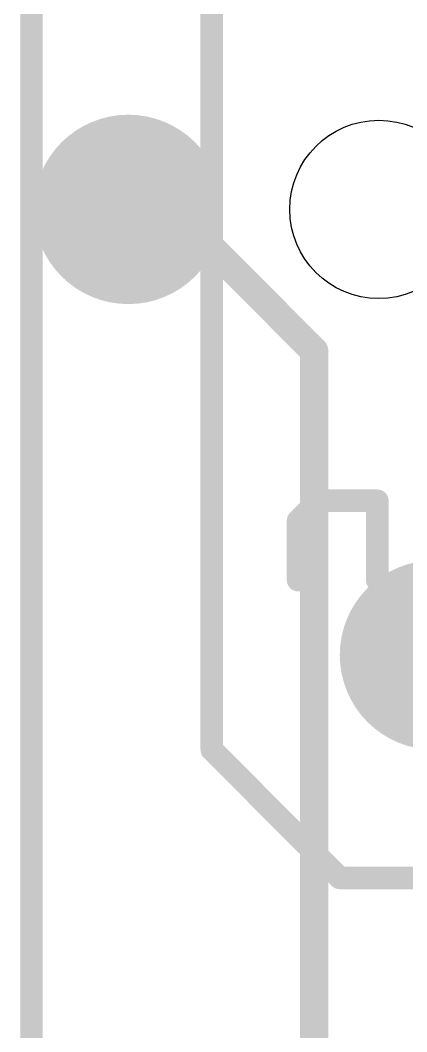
# Model space of a CAD drawing. Extents: x -5.1 to 15.3, y -10.2 to 20.4.
# Drawn here: x -0.1 to 3.37, y 5.32 to 14.4 of the extents above; entities that cross this region are included whole.
import ezdxf

# ---------------------------------------------------------------- set-up
doc = ezdxf.new("R2010")
doc.units = 0
for name, color, linetype in [('16', 132, 'CONTINUOUS'), ('17', 110, 'CONTINUOUS'), ('20', 53, 'CONTINUOUS'), ('21', 41, 'CONTINUOUS'), ('22', 40, 'CONTINUOUS')]:
    doc.layers.add(name, color=color, linetype=linetype)

# ---------------------------------------------------------------- blocks, each defined once
blk = doc.blocks.new('ROUNDP')
at = {"const_width": 0.5}
blk.add_lwpolyline([(0, -0.25, 1), (0, 0.25, 1), (0, -0.25)], format="xyb", dxfattribs=at)

msp = doc.modelspace()

# ---------------------------------------------------------------- linework, layer by layer
at = {"layer": '16', "const_width": 0.254}
for points in [[(1.27, 12.7), (0.87, 12.7)], [(2.54, 11.43), (1.27, 12.7)], [(2.54, 5.08), (2.54, 11.43)]]:
    msp.add_lwpolyline(points, dxfattribs=at)
at = {"layer": '16', "const_width": 0.127}
for points in [[(0.87, 12.7635, 1), (0.87, 12.6365)], [(1.3149, 12.7449, 1), (1.2251, 12.6551)], [(1.27, 12.6365, 1), (1.27, 12.7635)], [(2.6035, 11.43, 1), (2.4765, 11.43)], [(2.4951, 11.3851, 1), (2.5849, 11.4749)]]:
    msp.add_lwpolyline(points, format="xyb", dxfattribs=at)
at = {"layer": '20', "const_width": 0.2032}
msp.add_lwpolyline([(0, 20.32), (0, 0)], dxfattribs=at)
at = {"layer": '20'}
msp.add_circle((3.12, 12.7), 0.8, dxfattribs=at)
at = {"layer": '21', "const_width": 0.2032}
for points in [[(1.62, 7.85), (1.62, 17.55)], [(2.77, 6.7), (1.62, 7.85)], [(3.62, 6.7), (2.77, 6.7)]]:
    msp.add_lwpolyline(points, dxfattribs=at)
at = {"layer": '21'}
for points, const_width in [([(3.62, 8.3, 1), (3.62, 9.1, 1), (3.62, 8.3)], 0.9), ([(1.6559, 7.8859, 1), (1.5841, 7.8141)], 0.1016), ([(1.5692, 7.85, 1), (1.6708, 7.85)], 0.1016), ([(2.77, 6.7508, 1), (2.77, 6.6492)], 0.1016), ([(2.7341, 6.6641, 1), (2.8059, 6.7359)], 0.1016)]:
    msp.add_lwpolyline(points, format="xyb", dxfattribs=dict(at, const_width=const_width))
at = {"layer": '22', "const_width": 0.2032}
for points in [[(2.5736, 10.0844), (2.3956, 9.9065)], [(3.1074, 10.0844), (2.5736, 10.0844)], [(3.1074, 9.3726), (3.1074, 10.0844)], [(2.3956, 9.9065), (2.3956, 9.3726)]]:
    msp.add_lwpolyline(points, dxfattribs=at)
at = {"layer": '22', "const_width": 0.1016}
for points in [[(2.5736, 10.1352, 1), (2.5736, 10.0336)], [(2.6095, 10.0485, 1), (2.5377, 10.1203)], [(3.1582, 10.0844, 1), (3.0566, 10.0844)], [(3.1074, 10.0336, 1), (3.1074, 10.1352)], [(2.4464, 9.9065, 1), (2.3448, 9.9065)], [(2.3597, 9.9424, 1), (2.4315, 9.8705)], [(2.3448, 9.3726, 1), (2.4464, 9.3726)], [(3.0566, 9.3726, 1), (3.1582, 9.3726)]]:
    msp.add_lwpolyline(points, format="xyb", dxfattribs=at)

# ---------------------------------------------------------------- block references
at = {"layer": '17', "xscale": 1.7, "yscale": 1.7, "rotation": 270}
msp.add_blockref('ROUNDP', (0.87, 12.7), dxfattribs=at)
msp.add_blockref('ROUNDP', (0.87, 12.7), dxfattribs=at)

doc.saveas('drawing.dxf')
